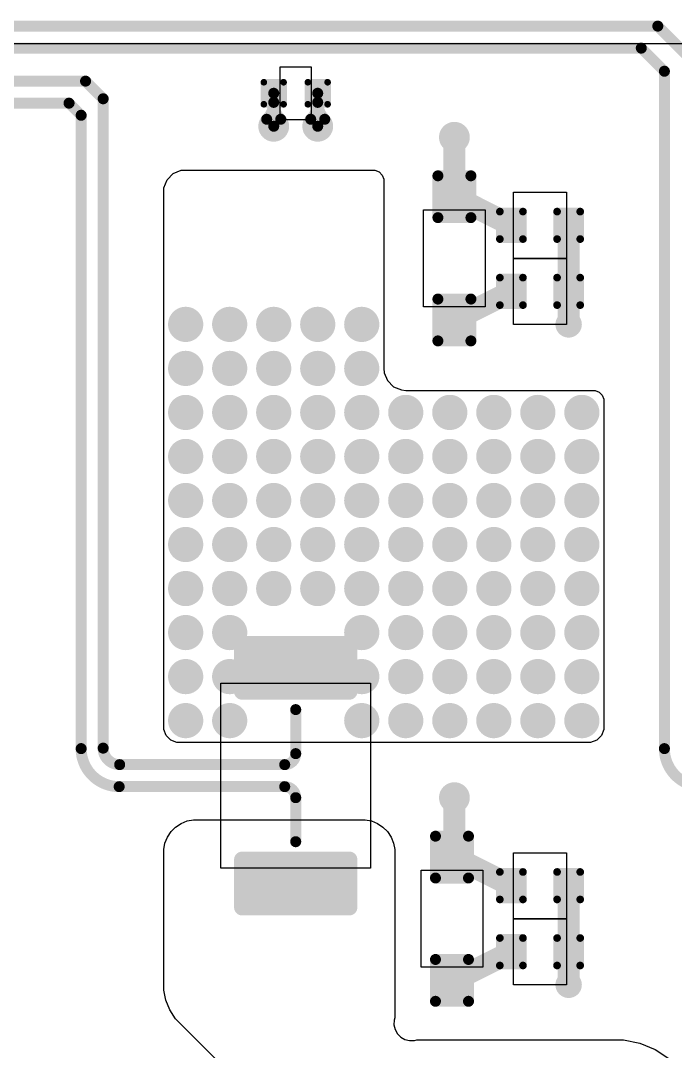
# Model space of a CAD drawing. Header units: millimetres. Extents: x 201 to 305, y 187 to 304.
# Drawn here: x 254 to 268.88, y 267.74 to 291.15 of the extents above; entities that cross this region are included whole.
import ezdxf

# ---------------------------------------------------------------- set-up
doc = ezdxf.new("R2010")
doc.units = ezdxf.units.MM
doc.layers.add('TopLayer', color=1, linetype='Continuous')

# ---------------------------------------------------------------- blocks, each defined once
blk = doc.blocks.new('R_5025_11')
at = {"layer": 'TopLayer'}
for p, q in [((-2.1, -1.7), (-2.1, 1.7)), ((-2.1, 1.7), (2.1, 1.7)), ((2.1, 1.7), (2.1, -1.7)), ((2.1, -1.7), (-2.1, -1.7))]:
    blk.add_line(p, q, dxfattribs=at)
at = {"layer": 'TopLayer', "const_width": 0.181}
for points in [[(-3.084, 1.219, 1), (-2.903, 1.219, 1)], [(-1.997, 1.219, 1), (-1.816, 1.219, 1)], [(1.816, 1.219, 1), (1.997, 1.219, 1)], [(2.903, 1.219, 1), (3.084, 1.219, 1)], [(-3.084, -1.219, 1), (-2.903, -1.219, 1)], [(-1.997, -1.219, 1), (-1.816, -1.219, 1)], [(1.816, -1.219, 1), (1.997, -1.219, 1)], [(2.903, -1.219, 1), (3.084, -1.219, 1)]]:
    blk.add_lwpolyline(points, format="xyb", close=True, dxfattribs=at)
at = {"layer": 'TopLayer'}
for points in [[(-1.725, -1.219), (-1.725, 1.219), (-3.175, -1.219), (-3.175, 1.219)], [(-1.906, -1.4), (-1.906, 1.4), (-2.994, -1.4), (-2.994, 1.4)], [(3.175, -1.219), (3.175, 1.219), (1.725, -1.219), (1.725, 1.219)], [(2.994, -1.4), (2.994, 1.4), (1.906, -1.4), (1.906, 1.4)]]:
    blk.add_solid(points, dxfattribs=at)
blk = doc.blocks.new('L_1005_102')
at = {"layer": 'TopLayer'}
for p, q in [((-0.35, -0.6), (-0.35, 0.6)), ((-0.35, 0.6), (0.35, 0.6)), ((0.35, 0.6), (0.35, -0.6)), ((0.35, -0.6), (-0.35, -0.6))]:
    blk.add_line(p, q, dxfattribs=at)
at = {"layer": 'TopLayer', "const_width": 0.075}
for points in [[(-0.762, 0.25, 1), (-0.687, 0.25, 1)], [(-0.313, 0.25, 1), (-0.238, 0.25, 1)], [(0.238, 0.25, 1), (0.313, 0.25, 1)], [(0.687, 0.25, 1), (0.762, 0.25, 1)], [(-0.762, -0.25, 1), (-0.687, -0.25, 1)], [(-0.313, -0.25, 1), (-0.238, -0.25, 1)], [(0.238, -0.25, 1), (0.313, -0.25, 1)], [(0.687, -0.25, 1), (0.762, -0.25, 1)]]:
    blk.add_lwpolyline(points, format="xyb", close=True, dxfattribs=at)
at = {"layer": 'TopLayer'}
for points in [[(-0.8, -0.25), (-0.2, -0.25), (-0.8, 0.25), (-0.2, 0.25)], [(-0.725, -0.325), (-0.275, -0.325), (-0.725, 0.325), (-0.275, 0.325)], [(0.2, -0.25), (0.8, -0.25), (0.2, 0.25), (0.8, 0.25)], [(0.275, -0.325), (0.725, -0.325), (0.275, 0.325), (0.725, 0.325)]]:
    blk.add_solid(points, dxfattribs=at)
blk = doc.blocks.new('R_1608S_109')
at = {"layer": 'TopLayer'}
for p, q in [((-0.6, -0.75), (-0.6, 0.75)), ((-0.6, 0.75), (0.6, 0.75)), ((0.6, 0.75), (0.6, -0.75)), ((0.6, -0.75), (-0.6, -0.75))]:
    blk.add_line(p, q, dxfattribs=at)
at = {"layer": 'TopLayer', "const_width": 0.0875}
for points in [[(-0.956, 0.312, 1), (-0.869, 0.312, 1)], [(-0.431, 0.312, 1), (-0.344, 0.312, 1)], [(0.344, 0.312, 1), (0.431, 0.312, 1)], [(0.869, 0.312, 1), (0.956, 0.312, 1)], [(-0.956, -0.312, 1), (-0.869, -0.312, 1)], [(-0.431, -0.312, 1), (-0.344, -0.312, 1)], [(0.344, -0.312, 1), (0.431, -0.312, 1)], [(0.869, -0.312, 1), (0.956, -0.312, 1)]]:
    blk.add_lwpolyline(points, format="xyb", close=True, dxfattribs=at)
at = {"layer": 'TopLayer'}
for points in [[(-0.3, -0.312), (-0.3, 0.312), (-1, -0.312), (-1, 0.312)], [(-0.387, -0.4), (-0.387, 0.4), (-0.912, -0.4), (-0.912, 0.4)], [(1, -0.312), (1, 0.312), (0.3, -0.312), (0.3, 0.312)], [(0.912, -0.4), (0.912, 0.4), (0.387, -0.4), (0.387, 0.4)]]:
    blk.add_solid(points, dxfattribs=at)
blk = doc.blocks.new('R_1608S_110')
at = {"layer": 'TopLayer'}
for p, q in [((-0.6, -0.75), (-0.6, 0.75)), ((-0.6, 0.75), (0.6, 0.75)), ((0.6, 0.75), (0.6, -0.75)), ((0.6, -0.75), (-0.6, -0.75))]:
    blk.add_line(p, q, dxfattribs=at)
at = {"layer": 'TopLayer', "const_width": 0.0875}
for points in [[(-0.956, 0.312, 1), (-0.869, 0.312, 1)], [(-0.431, 0.312, 1), (-0.344, 0.312, 1)], [(0.344, 0.312, 1), (0.431, 0.312, 1)], [(0.869, 0.312, 1), (0.956, 0.312, 1)], [(-0.956, -0.312, 1), (-0.869, -0.312, 1)], [(-0.431, -0.312, 1), (-0.344, -0.312, 1)], [(0.344, -0.312, 1), (0.431, -0.312, 1)], [(0.869, -0.312, 1), (0.956, -0.312, 1)]]:
    blk.add_lwpolyline(points, format="xyb", close=True, dxfattribs=at)
at = {"layer": 'TopLayer'}
for points in [[(-0.3, -0.312), (-0.3, 0.312), (-1, -0.312), (-1, 0.312)], [(-0.387, -0.4), (-0.387, 0.4), (-0.912, -0.4), (-0.912, 0.4)], [(1, -0.312), (1, 0.312), (0.3, -0.312), (0.3, 0.312)], [(0.912, -0.4), (0.912, 0.4), (0.387, -0.4), (0.387, 0.4)]]:
    blk.add_solid(points, dxfattribs=at)
blk = doc.blocks.new('R_1608S_111')
at = {"layer": 'TopLayer'}
for p, q in [((-0.6, -0.75), (-0.6, 0.75)), ((-0.6, 0.75), (0.6, 0.75)), ((0.6, 0.75), (0.6, -0.75)), ((0.6, -0.75), (-0.6, -0.75))]:
    blk.add_line(p, q, dxfattribs=at)
at = {"layer": 'TopLayer', "const_width": 0.0875}
for points in [[(-0.956, 0.312, 1), (-0.869, 0.312, 1)], [(-0.431, 0.312, 1), (-0.344, 0.312, 1)], [(0.344, 0.312, 1), (0.431, 0.312, 1)], [(0.869, 0.312, 1), (0.956, 0.312, 1)], [(-0.956, -0.312, 1), (-0.869, -0.312, 1)], [(-0.431, -0.312, 1), (-0.344, -0.312, 1)], [(0.344, -0.312, 1), (0.431, -0.312, 1)], [(0.869, -0.312, 1), (0.956, -0.312, 1)]]:
    blk.add_lwpolyline(points, format="xyb", close=True, dxfattribs=at)
at = {"layer": 'TopLayer'}
for points in [[(-0.3, -0.312), (-0.3, 0.312), (-1, -0.312), (-1, 0.312)], [(-0.387, -0.4), (-0.387, 0.4), (-0.912, -0.4), (-0.912, 0.4)], [(1, -0.312), (1, 0.312), (0.3, -0.312), (0.3, 0.312)], [(0.912, -0.4), (0.912, 0.4), (0.387, -0.4), (0.387, 0.4)]]:
    blk.add_solid(points, dxfattribs=at)
blk = doc.blocks.new('SOD_323_118')
at = {"layer": 'TopLayer'}
for p, q in [((-1.1, -0.7), (-1.1, 0.7)), ((-1.1, 0.7), (1.1, 0.7)), ((1.1, 0.7), (1.1, -0.7)), ((1.1, -0.7), (-1.1, -0.7))]:
    blk.add_line(p, q, dxfattribs=at)
at = {"layer": 'TopLayer', "const_width": 0.125}
for points in [[(-1.937, 0.375, 1), (-1.813, 0.375, 1)], [(-0.987, 0.375, 1), (-0.863, 0.375, 1)], [(0.863, 0.375, 1), (0.987, 0.375, 1)], [(1.813, 0.375, 1), (1.937, 0.375, 1)], [(-1.937, -0.375, 1), (-1.813, -0.375, 1)], [(-0.987, -0.375, 1), (-0.863, -0.375, 1)], [(0.863, -0.375, 1), (0.987, -0.375, 1)], [(1.813, -0.375, 1), (1.937, -0.375, 1)]]:
    blk.add_lwpolyline(points, format="xyb", close=True, dxfattribs=at)
at = {"layer": 'TopLayer'}
for points in [[(-1.875, -0.5), (-0.925, -0.5), (-1.875, 0.5), (-0.925, 0.5)], [(1.875, 0.5), (0.925, 0.5), (1.875, -0.5), (0.925, -0.5)], [(-2, -0.375), (-0.8, -0.375), (-2, 0.375), (-0.8, 0.375)], [(2, 0.375), (0.8, 0.375), (2, -0.375), (0.8, -0.375)]]:
    blk.add_solid(points, dxfattribs=at)
blk = doc.blocks.new('SOD_323_119')
at = {"layer": 'TopLayer'}
for p, q in [((-1.1, -0.7), (-1.1, 0.7)), ((-1.1, 0.7), (1.1, 0.7)), ((1.1, 0.7), (1.1, -0.7)), ((1.1, -0.7), (-1.1, -0.7))]:
    blk.add_line(p, q, dxfattribs=at)
at = {"layer": 'TopLayer', "const_width": 0.125}
for points in [[(-1.937, 0.375, 1), (-1.813, 0.375, 1)], [(-0.987, 0.375, 1), (-0.863, 0.375, 1)], [(0.863, 0.375, 1), (0.987, 0.375, 1)], [(1.813, 0.375, 1), (1.937, 0.375, 1)], [(-1.937, -0.375, 1), (-1.813, -0.375, 1)], [(-0.987, -0.375, 1), (-0.863, -0.375, 1)], [(0.863, -0.375, 1), (0.987, -0.375, 1)], [(1.813, -0.375, 1), (1.937, -0.375, 1)]]:
    blk.add_lwpolyline(points, format="xyb", close=True, dxfattribs=at)
at = {"layer": 'TopLayer'}
for points in [[(-1.875, -0.5), (-0.925, -0.5), (-1.875, 0.5), (-0.925, 0.5)], [(1.875, 0.5), (0.925, 0.5), (1.875, -0.5), (0.925, -0.5)], [(-2, -0.375), (-0.8, -0.375), (-2, 0.375), (-0.8, 0.375)], [(2, 0.375), (0.8, 0.375), (2, -0.375), (0.8, -0.375)]]:
    blk.add_solid(points, dxfattribs=at)
blk = doc.blocks.new('R_1608S_134')
at = {"layer": 'TopLayer'}
for p, q in [((-0.6, -0.75), (-0.6, 0.75)), ((-0.6, 0.75), (0.6, 0.75)), ((0.6, 0.75), (0.6, -0.75)), ((0.6, -0.75), (-0.6, -0.75))]:
    blk.add_line(p, q, dxfattribs=at)
at = {"layer": 'TopLayer', "const_width": 0.0875}
for points in [[(-0.956, 0.312, 1), (-0.869, 0.312, 1)], [(-0.431, 0.312, 1), (-0.344, 0.312, 1)], [(0.344, 0.312, 1), (0.431, 0.312, 1)], [(0.869, 0.312, 1), (0.956, 0.312, 1)], [(-0.956, -0.312, 1), (-0.869, -0.312, 1)], [(-0.431, -0.312, 1), (-0.344, -0.312, 1)], [(0.344, -0.312, 1), (0.431, -0.312, 1)], [(0.869, -0.312, 1), (0.956, -0.312, 1)]]:
    blk.add_lwpolyline(points, format="xyb", close=True, dxfattribs=at)
at = {"layer": 'TopLayer'}
for points in [[(-0.3, -0.312), (-0.3, 0.312), (-1, -0.312), (-1, 0.312)], [(-0.387, -0.4), (-0.387, 0.4), (-0.912, -0.4), (-0.912, 0.4)], [(1, -0.312), (1, 0.312), (0.3, -0.312), (0.3, 0.312)], [(0.912, -0.4), (0.912, 0.4), (0.387, -0.4), (0.387, 0.4)]]:
    blk.add_solid(points, dxfattribs=at)

msp = doc.modelspace()

# ---------------------------------------------------------------- linework, layer by layer
at = {"layer": 'TopLayer'}
for p, q in [((278.75, 290.625), (240.125, 290.625)), ((257.467, 287.674), (257.651, 287.75)), ((257.651, 287.75), (257.75, 287.75)), ((257.75, 287.75), (257.75, 287.75)), ((257.75, 287.75), (262, 287.75)), ((262, 287.75), (262.05, 287.75)), ((262.05, 287.75), (262.142, 287.712)), ((257.25, 287.349), (257.326, 287.533)), ((257.326, 287.533), (257.467, 287.674)), ((262.142, 287.712), (262.212, 287.642)), ((262.212, 287.642), (262.25, 287.55)), ((262.25, 287.55), (262.25, 287.5)), ((257.25, 287.25), (257.25, 287.349)), ((262.25, 287.5), (262.25, 287.5)), ((262.25, 287.5), (262.25, 283.25)), ((257.25, 275.125), (257.25, 287.25)), ((262.25, 283.25), (262.26, 283.152)), ((262.26, 283.152), (262.334, 282.972)), ((262.334, 282.972), (262.472, 282.834)), ((262.472, 282.834), (262.652, 282.76)), ((262.652, 282.76), (262.75, 282.75)), ((262.75, 282.75), (262.75, 282.75)), ((262.75, 282.75), (267, 282.75)), ((267, 282.75), (267.05, 282.75)), ((267.05, 282.75), (267.142, 282.712)), ((267.142, 282.712), (267.212, 282.642)), ((267.212, 282.642), (267.25, 282.55)), ((267.25, 282.55), (267.25, 282.5)), ((267.25, 282.5), (267.25, 282.5)), ((267.25, 282.5), (267.25, 275.125)), ((257.25, 275.125), (257.25, 275.125)), ((257.25, 275.05), (257.25, 275.125)), ((267.25, 275.125), (267.25, 275.05)), ((257.307, 274.913), (257.25, 275.05)), ((257.413, 274.807), (257.307, 274.913)), ((267.193, 274.913), (267.087, 274.807)), ((267.25, 275.05), (267.193, 274.913)), ((257.55, 274.75), (257.413, 274.807)), ((257.625, 274.75), (257.55, 274.75)), ((266.875, 274.75), (257.625, 274.75)), ((266.95, 274.75), (266.875, 274.75)), ((266.875, 274.75), (266.875, 274.75)), ((267.087, 274.807), (266.95, 274.75)), ((257.781, 272.971), (257.926, 273)), ((257.926, 273), (258, 273)), ((258, 273), (258, 273)), ((258, 273), (261.75, 273)), ((261.75, 273), (261.824, 273)), ((261.824, 273), (261.969, 272.971)), ((257.417, 272.728), (257.522, 272.833)), ((257.522, 272.833), (257.645, 272.915)), ((257.645, 272.915), (257.781, 272.971)), ((261.969, 272.971), (262.105, 272.915)), ((262.105, 272.915), (262.228, 272.833)), ((262.228, 272.833), (262.333, 272.728)), ((257.279, 272.469), (257.335, 272.605)), ((257.335, 272.605), (257.417, 272.728)), ((262.333, 272.728), (262.415, 272.605)), ((262.415, 272.605), (262.471, 272.469)), ((257.25, 272.324), (257.279, 272.469)), ((257.25, 272.25), (257.25, 272.324)), ((262.471, 272.469), (262.5, 272.324)), ((262.5, 272.324), (262.5, 272.25)), ((257.25, 269.25), (257.25, 272.25)), ((262.5, 272.25), (262.5, 272.25)), ((262.5, 272.25), (262.5, 268.5)), ((257.25, 269.131), (257.25, 269.25)), ((257.25, 269.25), (257.25, 269.25)), ((257.296, 268.898), (257.25, 269.131)), ((257.387, 268.678), (257.296, 268.898)), ((257.519, 268.48), (257.387, 268.678)), ((257.604, 268.396), (257.519, 268.48)), ((260.573, 265.427), (257.604, 268.396)), ((262.486, 268.447), (262.481, 268.338)), ((262.481, 268.338), (262.506, 268.232)), ((262.5, 268.5), (262.486, 268.447)), ((262.506, 268.232), (262.56, 268.137)), ((262.56, 268.137), (262.637, 268.06)), ((262.637, 268.06), (262.732, 268.006)), ((262.732, 268.006), (262.838, 267.981)), ((262.838, 267.981), (262.947, 267.986)), ((262.947, 267.986), (263, 268)), ((263, 268), (263, 268)), ((263, 268), (267.51, 268)), ((267.51, 268), (267.698, 268)), ((267.698, 268), (268.066, 267.927)), ((268.066, 267.927), (268.413, 267.783)), ((268.413, 267.783), (268.726, 267.574))]:
    msp.add_line(p, q, dxfattribs=at)
for points, const_width in [([(240.15, 291.025), (268.475, 291.025)], 0.25), ([(268.475, 291.025), (269.125, 290.375)], 0.25), ([(240.4, 290.525), (268.1, 290.525)], 0.25), ([(268.1, 290.525), (268.625, 290)], 0.25), ([(268.625, 274.614), (268.625, 290)], 0.25), ([(241.525, 289.775), (255.475, 289.775)], 0.25), ([(255.475, 289.775), (255.875, 289.375)], 0.25), ([(259.75, 288.75), (259.75, 289.5)], 0.25), ([(260.75, 288.75), (260.75, 289.5)], 0.25), ([(241.787, 289.275), (255.1, 289.275)], 0.25), ([(255.1, 289.275), (255.375, 289)], 0.25), ([(255.875, 274.625), (255.875, 289.375)], 0.25), ([(255.375, 274.614), (255.375, 289)], 0.25), ([(263.855, 287.15), (263.855, 288.5)], 0.5), ([(263.855, 287.15), (265.15, 286.5)], 0.5), ([(266.45, 285), (266.45, 286.5)], 0.5), ([(263.855, 284.35), (265.15, 285)], 0.5), ([(266.45, 284.25), (266.45, 285)], 0.5), ([(260.25, 274.5), (260.25, 275.5)], 0.25), ([(256.25, 274.25), (260, 274.25)], 0.25), ([(256.239, 273.75), (260, 273.75)], 0.25), ([(263.855, 272.15), (263.855, 273.5)], 0.5), ([(260.25, 272.5), (260.25, 273.5)], 0.25), ([(263.855, 272.15), (265.15, 271.5)], 0.5), ([(266.45, 269.25), (266.45, 271.5)], 0.5), ([(263.855, 269.35), (265.15, 270)], 0.5)]:
    msp.add_lwpolyline(points, dxfattribs=dict(at, const_width=const_width))
for points, const_width in [([(268.413, 291.025, 1), (268.538, 291.025, 1)], 0.125), ([(268.413, 291.025, 1), (268.538, 291.025, 1)], 0.125), ([(268.038, 290.525, 1), (268.163, 290.525, 1)], 0.125), ([(268.038, 290.525, 1), (268.163, 290.525, 1)], 0.125), ([(268.563, 290, 1), (268.688, 290, 1)], 0.125), ([(268.563, 290, 1), (268.688, 290, 1)], 0.125), ([(255.413, 289.775, 1), (255.538, 289.775, 1)], 0.125), ([(255.413, 289.775, 1), (255.538, 289.775, 1)], 0.125), ([(259.688, 289.5, 1), (259.813, 289.5, 1)], 0.125), ([(260.687, 289.5, 1), (260.812, 289.5, 1)], 0.125), ([(255.038, 289.275, 1), (255.163, 289.275, 1)], 0.125), ([(255.038, 289.275, 1), (255.163, 289.275, 1)], 0.125), ([(255.813, 289.375, 1), (255.938, 289.375, 1)], 0.125), ([(255.813, 289.375, 1), (255.938, 289.375, 1)], 0.125), ([(259.688, 289.293, 1), (259.813, 289.293, 1)], 0.125), ([(259.688, 289.293, 1), (259.813, 289.293, 1)], 0.125), ([(260.687, 289.293, 1), (260.812, 289.293, 1)], 0.125), ([(260.687, 289.293, 1), (260.812, 289.293, 1)], 0.125), ([(255.313, 289, 1), (255.438, 289, 1)], 0.125), ([(255.313, 289, 1), (255.438, 289, 1)], 0.125), ([(259.575, 288.75, 1), (259.925, 288.75, 1)], 0.35), ([(259.528, 288.909, 1), (259.653, 288.909, 1)], 0.125), ([(259.847, 288.909, 1), (259.972, 288.909, 1)], 0.125), ([(260.575, 288.75, 1), (260.925, 288.75, 1)], 0.35), ([(260.528, 288.909, 1), (260.653, 288.909, 1)], 0.125), ([(260.847, 288.909, 1), (260.972, 288.909, 1)], 0.125), ([(259.688, 288.75, 1), (259.813, 288.75, 1)], 0.125), ([(260.687, 288.75, 1), (260.812, 288.75, 1)], 0.125), ([(263.68, 288.5, 1), (264.03, 288.5, 1)], 0.35), ([(263.73, 288.5, 1), (263.98, 288.5, 1)], 0.25), ([(263.73, 287.15, 1), (263.98, 287.15, 1)], 0.25), ([(263.73, 287.15, 1), (263.98, 287.15, 1)], 0.25), ([(265.025, 286.5, 1), (265.275, 286.5, 1)], 0.25), ([(266.325, 286.5, 1), (266.575, 286.5, 1)], 0.25), ([(265.025, 285, 1), (265.275, 285, 1)], 0.25), ([(266.325, 285, 1), (266.575, 285, 1)], 0.25), ([(266.325, 285, 1), (266.575, 285, 1)], 0.25), ([(257.55, 284.25, 1), (257.95, 284.25, 1)], 0.4), ([(258.55, 284.25, 1), (258.95, 284.25, 1)], 0.4), ([(259.55, 284.25, 1), (259.95, 284.25, 1)], 0.4), ([(260.55, 284.25, 1), (260.95, 284.25, 1)], 0.4), ([(261.55, 284.25, 1), (261.95, 284.25, 1)], 0.4), ([(263.73, 284.35, 1), (263.98, 284.35, 1)], 0.25), ([(266.3, 284.25, 1), (266.6, 284.25, 1)], 0.3), ([(266.325, 284.25, 1), (266.575, 284.25, 1)], 0.25), ([(257.55, 283.25, 1), (257.95, 283.25, 1)], 0.4), ([(258.55, 283.25, 1), (258.95, 283.25, 1)], 0.4), ([(259.55, 283.25, 1), (259.95, 283.25, 1)], 0.4), ([(260.55, 283.25, 1), (260.95, 283.25, 1)], 0.4), ([(261.55, 283.25, 1), (261.95, 283.25, 1)], 0.4), ([(257.55, 282.25, 1), (257.95, 282.25, 1)], 0.4), ([(258.55, 282.25, 1), (258.95, 282.25, 1)], 0.4), ([(259.55, 282.25, 1), (259.95, 282.25, 1)], 0.4), ([(260.55, 282.25, 1), (260.95, 282.25, 1)], 0.4), ([(261.55, 282.25, 1), (261.95, 282.25, 1)], 0.4), ([(262.55, 282.25, 1), (262.95, 282.25, 1)], 0.4), ([(263.55, 282.25, 1), (263.95, 282.25, 1)], 0.4), ([(264.55, 282.25, 1), (264.95, 282.25, 1)], 0.4), ([(265.55, 282.25, 1), (265.95, 282.25, 1)], 0.4), ([(266.55, 282.25, 1), (266.95, 282.25, 1)], 0.4), ([(257.55, 281.25, 1), (257.95, 281.25, 1)], 0.4), ([(258.55, 281.25, 1), (258.95, 281.25, 1)], 0.4), ([(259.55, 281.25, 1), (259.95, 281.25, 1)], 0.4), ([(260.55, 281.25, 1), (260.95, 281.25, 1)], 0.4), ([(261.55, 281.25, 1), (261.95, 281.25, 1)], 0.4), ([(262.55, 281.25, 1), (262.95, 281.25, 1)], 0.4), ([(263.55, 281.25, 1), (263.95, 281.25, 1)], 0.4), ([(264.55, 281.25, 1), (264.95, 281.25, 1)], 0.4), ([(265.55, 281.25, 1), (265.95, 281.25, 1)], 0.4), ([(266.55, 281.25, 1), (266.95, 281.25, 1)], 0.4), ([(257.55, 280.25, 1), (257.95, 280.25, 1)], 0.4), ([(258.55, 280.25, 1), (258.95, 280.25, 1)], 0.4), ([(259.55, 280.25, 1), (259.95, 280.25, 1)], 0.4), ([(260.55, 280.25, 1), (260.95, 280.25, 1)], 0.4), ([(261.55, 280.25, 1), (261.95, 280.25, 1)], 0.4), ([(262.55, 280.25, 1), (262.95, 280.25, 1)], 0.4), ([(263.55, 280.25, 1), (263.95, 280.25, 1)], 0.4), ([(264.55, 280.25, 1), (264.95, 280.25, 1)], 0.4), ([(265.55, 280.25, 1), (265.95, 280.25, 1)], 0.4), ([(266.55, 280.25, 1), (266.95, 280.25, 1)], 0.4), ([(257.55, 279.25, 1), (257.95, 279.25, 1)], 0.4), ([(258.55, 279.25, 1), (258.95, 279.25, 1)], 0.4), ([(259.55, 279.25, 1), (259.95, 279.25, 1)], 0.4), ([(260.55, 279.25, 1), (260.95, 279.25, 1)], 0.4), ([(261.55, 279.25, 1), (261.95, 279.25, 1)], 0.4), ([(262.55, 279.25, 1), (262.95, 279.25, 1)], 0.4), ([(263.55, 279.25, 1), (263.95, 279.25, 1)], 0.4), ([(264.55, 279.25, 1), (264.95, 279.25, 1)], 0.4), ([(265.55, 279.25, 1), (265.95, 279.25, 1)], 0.4), ([(266.55, 279.25, 1), (266.95, 279.25, 1)], 0.4), ([(257.55, 278.25, 1), (257.95, 278.25, 1)], 0.4), ([(258.55, 278.25, 1), (258.95, 278.25, 1)], 0.4), ([(259.55, 278.25, 1), (259.95, 278.25, 1)], 0.4), ([(260.55, 278.25, 1), (260.95, 278.25, 1)], 0.4), ([(261.55, 278.25, 1), (261.95, 278.25, 1)], 0.4), ([(262.55, 278.25, 1), (262.95, 278.25, 1)], 0.4), ([(263.55, 278.25, 1), (263.95, 278.25, 1)], 0.4), ([(264.55, 278.25, 1), (264.95, 278.25, 1)], 0.4), ([(265.55, 278.25, 1), (265.95, 278.25, 1)], 0.4), ([(266.55, 278.25, 1), (266.95, 278.25, 1)], 0.4), ([(257.55, 277.25, 1), (257.95, 277.25, 1)], 0.4), ([(258.55, 277.25, 1), (258.95, 277.25, 1)], 0.4), ([(261.55, 277.25, 1), (261.95, 277.25, 1)], 0.4), ([(262.55, 277.25, 1), (262.95, 277.25, 1)], 0.4), ([(263.55, 277.25, 1), (263.95, 277.25, 1)], 0.4), ([(264.55, 277.25, 1), (264.95, 277.25, 1)], 0.4), ([(265.55, 277.25, 1), (265.95, 277.25, 1)], 0.4), ([(266.55, 277.25, 1), (266.95, 277.25, 1)], 0.4), ([(257.55, 276.25, 1), (257.95, 276.25, 1)], 0.4), ([(258.55, 276.25, 1), (258.95, 276.25, 1)], 0.4), ([(261.55, 276.25, 1), (261.95, 276.25, 1)], 0.4), ([(262.55, 276.25, 1), (262.95, 276.25, 1)], 0.4), ([(263.55, 276.25, 1), (263.95, 276.25, 1)], 0.4), ([(264.55, 276.25, 1), (264.95, 276.25, 1)], 0.4), ([(265.55, 276.25, 1), (265.95, 276.25, 1)], 0.4), ([(266.55, 276.25, 1), (266.95, 276.25, 1)], 0.4), ([(257.55, 275.25, 1), (257.95, 275.25, 1)], 0.4), ([(258.55, 275.25, 1), (258.95, 275.25, 1)], 0.4), ([(260.187, 275.5, 1), (260.312, 275.5, 1)], 0.125), ([(261.55, 275.25, 1), (261.95, 275.25, 1)], 0.4), ([(262.55, 275.25, 1), (262.95, 275.25, 1)], 0.4), ([(263.55, 275.25, 1), (263.95, 275.25, 1)], 0.4), ([(264.55, 275.25, 1), (264.95, 275.25, 1)], 0.4), ([(265.55, 275.25, 1), (265.95, 275.25, 1)], 0.4), ([(266.55, 275.25, 1), (266.95, 275.25, 1)], 0.4), ([(255.313, 274.614, 1), (255.438, 274.614, 1)], 0.125), ([(255.313, 274.614, 1), (255.438, 274.614, 1)], 0.125), ([(255.813, 274.625, 1), (255.938, 274.625, 1)], 0.125), ([(255.813, 274.625, 1), (255.938, 274.625, 1)], 0.125), ([(268.563, 274.614, 1), (268.688, 274.614, 1)], 0.125), ([(268.563, 274.614, 1), (268.688, 274.614, 1)], 0.125), ([(260.187, 274.5, 1), (260.312, 274.5, 1)], 0.125), ([(260.187, 274.5, 1), (260.312, 274.5, 1)], 0.125), ([(256.188, 274.25, 1), (256.313, 274.25, 1)], 0.125), ([(256.188, 274.25, 1), (256.313, 274.25, 1)], 0.125), ([(259.937, 274.25, 1), (260.062, 274.25, 1)], 0.125), ([(259.937, 274.25, 1), (260.062, 274.25, 1)], 0.125), ([(256.176, 273.75, 1), (256.301, 273.75, 1)], 0.125), ([(256.176, 273.75, 1), (256.301, 273.75, 1)], 0.125), ([(259.937, 273.75, 1), (260.062, 273.75, 1)], 0.125), ([(259.937, 273.75, 1), (260.062, 273.75, 1)], 0.125), ([(263.68, 273.5, 1), (264.03, 273.5, 1)], 0.35), ([(263.73, 273.5, 1), (263.98, 273.5, 1)], 0.25), ([(260.187, 273.5, 1), (260.312, 273.5, 1)], 0.125), ([(260.187, 273.5, 1), (260.312, 273.5, 1)], 0.125), ([(260.187, 272.5, 1), (260.312, 272.5, 1)], 0.125), ([(263.73, 272.15, 1), (263.98, 272.15, 1)], 0.25), ([(263.73, 272.15, 1), (263.98, 272.15, 1)], 0.25), ([(265.025, 271.5, 1), (265.275, 271.5, 1)], 0.25), ([(266.325, 271.5, 1), (266.575, 271.5, 1)], 0.25), ([(265.025, 270, 1), (265.275, 270, 1)], 0.25), ([(263.73, 269.35, 1), (263.98, 269.35, 1)], 0.25), ([(266.3, 269.25, 1), (266.6, 269.25, 1)], 0.3), ([(266.325, 269.25, 1), (266.575, 269.25, 1)], 0.25)]:
    msp.add_lwpolyline(points, format="xyb", close=True, dxfattribs=dict(at, const_width=const_width))
at = {"layer": 'TopLayer', "const_width": 0.25}
for points in [[(259.75, 289.293, -0.198912), (259.591, 288.909)], [(259.909, 288.909, -0.198912), (259.75, 289.293)], [(260.75, 289.293, -0.198912), (260.591, 288.909)], [(260.909, 288.909, -0.198912), (260.75, 289.293)], [(256.239, 273.75, -0.414214), (255.375, 274.614)], [(256.25, 274.25, -0.414214), (255.875, 274.625)], [(269.489, 273.75, -0.414214), (268.625, 274.614)], [(260.25, 274.5, -0.414214), (260, 274.25)], [(260, 273.75, -0.414214), (260.25, 273.5)]]:
    msp.add_lwpolyline(points, format="xyb", dxfattribs=at)

# ---------------------------------------------------------------- block references
for name, p, rotation in [('L_1005_102', (260.25, 289.5), 180), ('SOD_323_119', (263.855, 285.75), 90), ('R_1608S_134', (265.8, 286.5), 180), ('R_1608S_111', (265.8, 285), 180), ('R_5025_11', (260.25, 274), 90), ('SOD_323_118', (263.8, 270.75), 90), ('R_1608S_110', (265.8, 271.5), 180), ('R_1608S_109', (265.8, 270), 180)]:
    msp.add_blockref(name, p, dxfattribs=dict(rotation=rotation))

doc.saveas('drawing.dxf')
